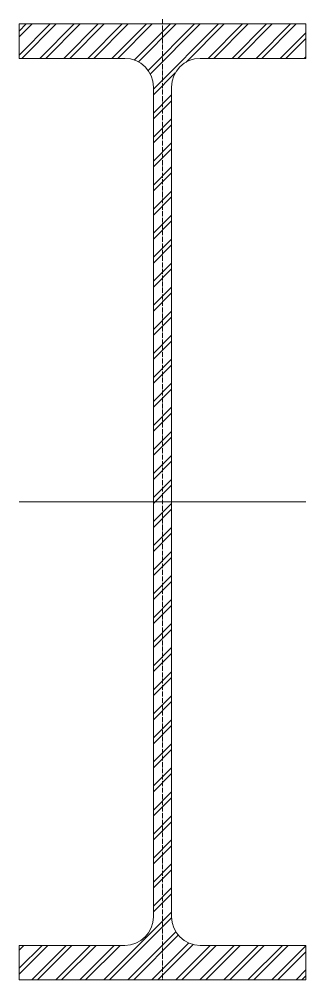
# Model space of a CAD drawing. Header units: metres. Extents: x -150 to 150, y -500 to 505.
import ezdxf

# ---------------------------------------------------------------- set-up
doc = ezdxf.new("R2010")
doc.units = ezdxf.units.M
doc.linetypes.add('MV_hartlijn_staal', pattern=[6.6, 5, -0.8, 0, -0.8])
doc.layers.add('A-DETL-GENF', color=92, linetype='Continuous', lineweight=18)

# ---------------------------------------------------------------- blocks, each defined once
blk = doc.blocks.new('28 Staalprofielen- IPE_HEA_HEB 2d - HEB1000-3530626-00_0 Basismaterialen')
at = {"layer": 'A-DETL-GENF', "lineweight": 13}
h = blk.add_hatch(dxfattribs=at)
h.set_pattern_fill('FP_248', color=256, style=0, pattern_type=2)
h.set_pattern_definition([(45, (4750.222, 187.898), (-12.57236, 12.57236), []), (45, (4750.222, 206.948), (-12.57236, 12.57236), [])])
h.paths.add_polyline_path([(143.4, -500), (150, -500), (150, -464), (39.5, -464), (35.6, -463.7), (31.7, -463), (28, -461.7), (24.5, -460), (21.2, -457.8), (18.3, -455.2), (15.7, -452.3), (13.5, -449), (11.8, -445.5), (10.5, -441.8), (9.8, -437.9), (9.5, -434), (9.5, 434), (9.8, 437.9), (10.5, 441.8), (11.8, 445.5), (13.5, 449), (15.7, 452.3), (18.3, 455.2), (21.2, 457.8), (24.5, 460), (28, 461.7), (31.7, 463), (35.6, 463.7), (39.5, 464), (150, 464), (150, 500), (-150, 500), (-150, 464), (-39.5, 464), (-35.6, 463.7), (-31.7, 463), (-28, 461.7), (-24.5, 460), (-21.2, 457.8), (-18.3, 455.2), (-15.7, 452.3), (-13.5, 449), (-11.8, 445.5), (-10.5, 441.8), (-9.8, 437.9), (-9.5, 434), (-9.5, -434), (-9.8, -437.9), (-10.5, -441.8), (-11.8, -445.5), (-13.5, -449), (-15.7, -452.3), (-18.3, -455.2), (-21.2, -457.8), (-24.5, -460), (-28, -461.7), (-31.7, -463), (-35.6, -463.7), (-39.5, -464), (-150, -464), (-150, -500)])
at = {"layer": 'A-DETL-GENF', "linetype": 'MV_hartlijn_staal', "lineweight": 13}
blk.add_line((0, 505), (0, -500), dxfattribs=at)
at = {"layer": 'A-DETL-GENF'}
for p, q in [((150, 500), (-150, 500)), ((-150, 500), (-150, 464)), ((150, 500), (-150, 500)), ((-150, 500), (-150, 464)), ((150, 464), (150, 500)), ((150, 500), (150, 464)), ((-150, 464), (-39.5, 464)), ((-150, 464), (-39.5, 464)), ((39.5, 464), (150, 464)), ((150, 464), (39.5, 464)), ((-9.5, 434), (-9.5, -434)), ((-9.5, 434), (-9.5, -434)), ((9.5, -434), (9.5, 434)), ((9.5, 434), (9.5, -434)), ((-150, 0), (150, 0)), ((-39.5, -464), (-150, -464)), ((-150, -464), (-150, -500)), ((-150, -500), (-150, -464)), ((-150, -464), (-39.5, -464)), ((150, -464), (39.5, -464)), ((150, -464), (39.5, -464)), ((150, -500), (150, -464)), ((150, -500), (150, -464)), ((-150, -500), (150, -500)), ((150, -500), (-150, -500))]:
    blk.add_line(p, q, dxfattribs=at)
for centre, start, end in [((-39.5, 434), 0, 90), ((-39.5, 434), 360, 90), ((39.5, 434), 90, 180), ((39.5, 434), 90, 180), ((-39.5, -434), 270, 0), ((-39.5, -434), 270, 0), ((39.5, -434), 180, 270), ((39.5, -434), 180, 270)]:
    blk.add_arc(centre, 30, start, end, dxfattribs=at)

msp = doc.modelspace()

# ---------------------------------------------------------------- block references
msp.add_blockref('28 Staalprofielen- IPE_HEA_HEB 2d - HEB1000-3530626-00_0 Basismaterialen', (0, 0))

doc.saveas('drawing.dxf')
